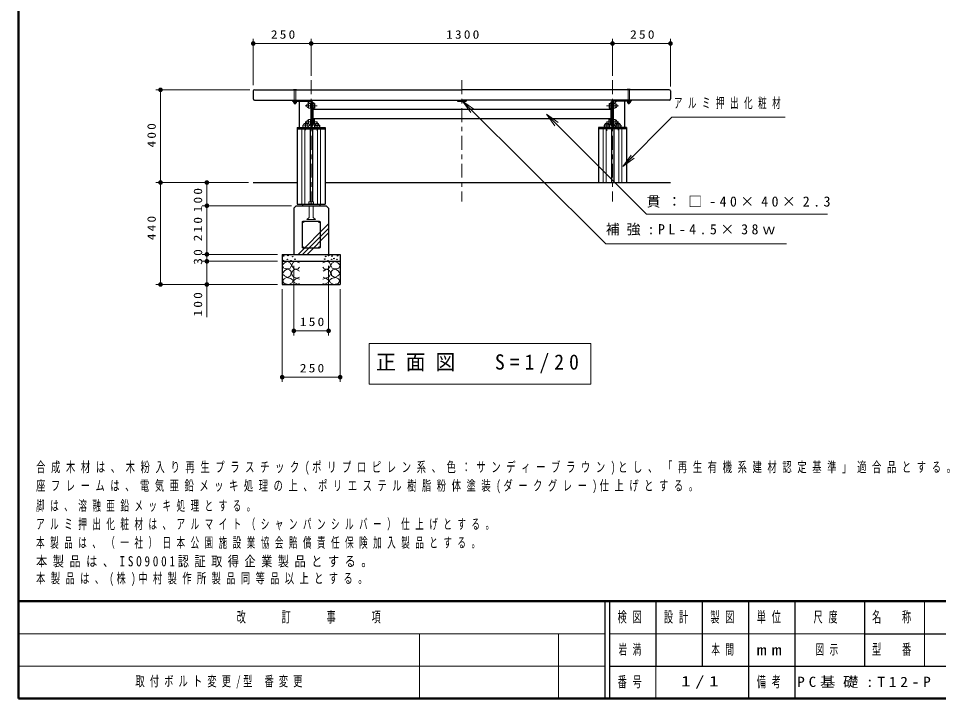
# Model space of a CAD drawing. Units: millimetres on the paper, scale 1:20. Extents: x -365 to 0, y 0 to 257.
# Drawn here: x -365 to -166.5, y 0 to 146.8 of the extents above; entities that cross this region are included whole.
import ezdxf

# ---------------------------------------------------------------- set-up
doc = ezdxf.new("R2010")
doc.units = ezdxf.units.MM
doc.linetypes.add('USER1', pattern=[4.5, 2.5, -2])
doc.linetypes.add('USER2', pattern=[6, 3, -1, 1, -1])
doc.layers.add('LY_1', color=7, linetype='Continuous', lineweight=25)
doc.layers.add('LY_4', color=7, linetype='Continuous', lineweight=13)
doc.styles.add('ＭＳ ゴシック', font='')
doc.styles.get('ＭＳ ゴシック').set_extended_font_data('MS Gothic')

# ---------------------------------------------------------------- blocks, each defined once
blk = doc.blocks.new('filled_dot')
at = {"color": 0, "linetype": 'Continuous', "lineweight": -2, "const_width": 1.25}
blk.add_lwpolyline([(-0.625, 0, 1), (0.625, 0, 1)], format="xyb", close=True, dxfattribs=at)

msp = doc.modelspace()

# ---------------------------------------------------------------- linework, layer by layer
at = {"layer": 'LY_1', "lineweight": 13}
for p, q in [((-314.336, 132.353), (-314.336, 142.353)), ((-314.336, 141.353), (-301.836, 141.353)), ((-301.836, 134.353), (-301.836, 142.353)), ((-301.836, 141.353), (-236.836, 141.353)), ((-236.836, 134.353), (-236.836, 142.353)), ((-236.836, 141.353), (-224.336, 141.353)), ((-224.336, 132.103), (-224.336, 142.353)), ((-315.086, 131.353), (-335.336, 131.353)), ((-334.336, 111.353), (-334.336, 131.353)), ((-269.207, 128.928), (-267.081, 126.811)), ((-269.207, 128.928), (-266.728, 127.166)), ((-267.434, 126.457), (-269.207, 128.928)), ((-251.068, 126.071), (-248.947, 123.95)), ((-251.068, 126.071), (-248.593, 124.304)), ((-249.3, 123.597), (-251.068, 126.071)), ((-303.836, 122.903), (-303.836, 106.653)), ((-303.221, 122.903), (-303.221, 106.653)), ((-300.451, 122.903), (-300.451, 106.653)), ((-299.836, 122.903), (-299.836, 106.653)), ((-238.836, 122.903), (-238.836, 111.353)), ((-238.221, 122.903), (-238.221, 111.353)), ((-235.451, 122.903), (-235.451, 111.353)), ((-234.836, 122.903), (-234.836, 111.353)), ((-234.617, 114.814), (-232.849, 117.289)), ((-234.617, 114.814), (-232.495, 116.935)), ((-232.142, 116.582), (-234.617, 114.814)), ((-315.336, 111.353), (-335.336, 111.353)), ((-334.336, 89.353), (-334.336, 111.353)), ((-324.336, 106.353), (-324.336, 111.353)), ((-306.086, 106.353), (-325.336, 106.353)), ((-324.336, 95.853), (-324.336, 106.353)), ((-304.68, 95.853), (-298.086, 102.447)), ((-303.691, 95.853), (-298.086, 101.458)), ((-302.701, 95.853), (-298.086, 100.468)), ((-309.086, 95.853), (-325.336, 95.853)), ((-309.086, 95.853), (-325.336, 95.853)), ((-324.336, 94.353), (-324.336, 95.853)), ((-309.086, 94.353), (-325.336, 94.353)), ((-324.336, 82.299), (-324.336, 94.353)), ((-305.586, 93.353), (-305.586, 78.353)), ((-298.086, 93.353), (-298.086, 78.353)), ((-309.086, 89.353), (-335.336, 89.353)), ((-308.086, 88.353), (-308.086, 68.353)), ((-295.586, 88.353), (-295.586, 68.353)), ((-298.086, 79.353), (-305.586, 79.353)), ((-289.337, 76.629), (-289.337, 67.829)), ((-241.537, 76.629), (-289.337, 76.629)), ((-241.537, 67.829), (-241.537, 76.629)), ((-295.586, 69.353), (-308.086, 69.353)), ((-289.337, 67.829), (-241.537, 67.829))]:
    msp.add_line(p, q, dxfattribs=at)
at = {"layer": 'LY_1', "linetype": 'USER2', "lineweight": 13}
for p, q in [((-301.836, 133.403), (-301.836, 107.278)), ((-269.336, 133.403), (-269.336, 107.278)), ((-236.836, 133.403), (-236.836, 107.278)), ((-303.135, 127.928), (-300.553, 127.928)), ((-235.537, 127.928), (-238.119, 127.928)), ((-303.135, 124.428), (-300.553, 124.428)), ((-303.086, 124.479), (-303.086, 122.64)), ((-300.586, 124.479), (-300.586, 122.501)), ((-235.537, 124.428), (-238.119, 124.428)), ((-238.086, 124.479), (-238.086, 122.501)), ((-235.586, 124.479), (-235.586, 122.64))]:
    msp.add_line(p, q, dxfattribs=at)
at = {"layer": 'LY_1'}
for p, q in [((-314.336, 131.103), (-314.336, 129.403)), ((-314.086, 131.353), (-269.336, 131.353)), ((-224.586, 131.353), (-269.336, 131.353)), ((-224.336, 131.103), (-224.336, 129.403)), ((-314.086, 129.153), (-269.336, 129.153)), ((-305.836, 129.153), (-305.836, 128.928)), ((-270.286, 129.153), (-270.286, 128.928)), ((-224.586, 129.153), (-269.336, 129.153)), ((-268.386, 129.153), (-268.386, 128.928)), ((-232.836, 129.153), (-232.836, 128.928)), ((-305.836, 128.928), (-301.949, 128.928)), ((-304.449, 128.928), (-304.449, 123.203)), ((-302.699, 128.928), (-301.949, 128.178)), ((-301.949, 128.928), (-301.949, 123.203)), ((-301.724, 128.928), (-301.724, 123.203)), ((-301.724, 128.678), (-301.499, 128.678)), ((-301.499, 128.678), (-301.499, 123.678)), ((-301.449, 128.453), (-301.499, 128.453)), ((-301.449, 127.403), (-301.499, 127.403)), ((-301.499, 127.178), (-237.174, 127.178)), ((-301.449, 128.453), (-301.449, 127.403)), ((-301.099, 128.428), (-301.449, 128.428)), ((-301.099, 127.428), (-301.449, 127.428)), ((-301.099, 128.428), (-301.099, 127.428)), ((-270.286, 128.928), (-268.386, 128.928)), ((-237.574, 128.428), (-237.224, 128.428)), ((-237.574, 128.428), (-237.574, 127.428)), ((-237.574, 127.428), (-237.224, 127.428)), ((-237.224, 128.453), (-237.174, 128.453)), ((-237.224, 128.453), (-237.224, 127.403)), ((-237.224, 127.403), (-237.174, 127.403)), ((-237.174, 128.678), (-237.174, 123.678)), ((-236.949, 128.678), (-237.174, 128.678)), ((-236.949, 128.928), (-236.949, 123.203)), ((-235.974, 128.928), (-236.724, 128.178)), ((-232.836, 128.928), (-236.724, 128.928)), ((-236.724, 128.928), (-236.724, 123.203)), ((-234.224, 128.928), (-234.224, 123.203)), ((-301.499, 125.178), (-237.174, 125.178)), ((-304.836, 123.203), (-304.836, 106.653)), ((-304.836, 123.203), (-298.836, 123.203)), ((-301.949, 123.953), (-302.699, 123.203)), ((-301.724, 123.678), (-301.499, 123.678)), ((-301.449, 124.953), (-301.499, 124.953)), ((-301.449, 123.903), (-301.499, 123.903)), ((-301.449, 123.903), (-301.449, 124.953)), ((-301.099, 124.928), (-301.449, 124.928)), ((-301.099, 123.928), (-301.449, 123.928)), ((-301.111, 123.703), (-300.061, 123.703)), ((-301.111, 123.703), (-301.111, 123.203)), ((-301.111, 123.303), (-300.061, 123.303)), ((-301.099, 123.928), (-301.099, 124.928)), ((-300.061, 123.703), (-300.061, 123.203)), ((-298.836, 123.203), (-298.836, 106.653)), ((-239.836, 123.203), (-239.836, 111.353)), ((-233.836, 123.203), (-239.836, 123.203)), ((-237.561, 123.703), (-238.611, 123.703)), ((-238.611, 123.703), (-238.611, 123.203)), ((-237.561, 123.303), (-238.611, 123.303)), ((-237.574, 123.928), (-237.574, 124.928)), ((-237.574, 124.928), (-237.224, 124.928)), ((-237.574, 123.928), (-237.224, 123.928)), ((-237.561, 123.703), (-237.561, 123.203)), ((-237.224, 123.903), (-237.224, 124.953)), ((-237.224, 124.953), (-237.174, 124.953)), ((-237.224, 123.903), (-237.174, 123.903)), ((-236.949, 123.678), (-237.174, 123.678)), ((-236.724, 123.953), (-235.974, 123.203)), ((-236.111, 123.703), (-236.111, 123.203)), ((-235.061, 123.703), (-236.111, 123.703)), ((-235.061, 123.303), (-236.111, 123.303)), ((-235.061, 123.703), (-235.061, 123.203)), ((-233.836, 123.203), (-233.836, 111.353)), ((-304.836, 122.903), (-298.836, 122.903)), ((-302.086, 122.903), (-302.086, 107.218)), ((-301.586, 122.903), (-301.586, 107.218)), ((-233.836, 122.903), (-239.836, 122.903)), ((-237.086, 122.903), (-237.086, 111.353)), ((-236.586, 122.903), (-236.586, 111.353)), ((-314.336, 111.353), (-304.836, 111.353)), ((-298.836, 111.353), (-224.336, 111.353)), ((-305.586, 105.853), (-305.086, 106.353)), ((-305.586, 105.853), (-305.586, 95.853)), ((-305.086, 106.353), (-298.586, 106.353)), ((-304.961, 106.353), (-298.711, 106.353)), ((-304.836, 106.653), (-298.836, 106.653)), ((-303.711, 106.653), (-303.711, 106.353)), ((-299.961, 106.653), (-299.961, 106.353)), ((-298.586, 106.353), (-298.086, 105.853)), ((-298.086, 105.853), (-298.086, 95.853)), ((-303.736, 97.353), (-303.736, 102.853)), ((-303.586, 103.003), (-300.086, 103.003)), ((-299.936, 102.853), (-299.936, 97.353)), ((-308.086, 95.853), (-308.086, 89.353)), ((-308.086, 95.853), (-295.586, 95.853)), ((-300.086, 97.203), (-303.586, 97.203)), ((-295.586, 95.853), (-295.586, 89.353)), ((-308.086, 94.353), (-295.586, 94.353)), ((-308.086, 89.353), (-295.586, 89.353))]:
    msp.add_line(p, q, dxfattribs=at)
at = {"layer": 'LY_1', "color": 211}
for p, q in [((-305.661, 131.403), (-305.586, 131.453)), ((-305.661, 131.403), (-305.011, 131.403)), ((-305.661, 131.403), (-305.661, 131.353)), ((-305.661, 131.353), (-305.011, 131.353)), ((-305.586, 131.453), (-305.086, 131.453)), ((-305.086, 131.453), (-305.011, 131.403)), ((-305.011, 131.403), (-305.011, 131.353)), ((-233.586, 131.453), (-233.661, 131.403)), ((-233.011, 131.403), (-233.661, 131.403)), ((-233.661, 131.403), (-233.661, 131.353)), ((-233.011, 131.353), (-233.661, 131.353)), ((-233.086, 131.453), (-233.586, 131.453)), ((-233.011, 131.403), (-233.086, 131.453)), ((-233.011, 131.403), (-233.011, 131.353)), ((-305.641, 128.928), (-305.031, 128.928)), ((-305.641, 128.928), (-305.641, 128.853)), ((-305.641, 128.853), (-305.031, 128.853)), ((-305.625, 128.853), (-305.625, 128.628)), ((-305.581, 128.603), (-305.625, 128.628)), ((-305.581, 128.603), (-305.581, 128.553)), ((-305.091, 128.603), (-305.581, 128.603)), ((-305.541, 128.513), (-305.131, 128.513)), ((-305.486, 128.513), (-305.486, 128.466)), ((-305.486, 128.466), (-305.374, 128.353)), ((-305.186, 128.466), (-305.486, 128.466)), ((-305.48, 128.853), (-305.48, 128.628)), ((-305.386, 128.853), (-305.311, 128.928)), ((-305.374, 128.353), (-305.299, 128.353)), ((-305.186, 128.466), (-305.299, 128.353)), ((-305.286, 128.853), (-305.211, 128.928)), ((-305.192, 128.853), (-305.192, 128.628)), ((-305.186, 128.513), (-305.186, 128.466)), ((-305.091, 128.603), (-305.047, 128.628)), ((-305.091, 128.603), (-305.091, 128.553)), ((-305.047, 128.853), (-305.047, 128.628)), ((-305.031, 128.928), (-305.031, 128.853)), ((-233.031, 128.928), (-233.641, 128.928)), ((-233.641, 128.928), (-233.641, 128.853)), ((-233.031, 128.853), (-233.641, 128.853)), ((-233.625, 128.853), (-233.625, 128.628)), ((-233.581, 128.603), (-233.625, 128.628)), ((-233.581, 128.603), (-233.581, 128.553)), ((-233.581, 128.603), (-233.091, 128.603)), ((-233.131, 128.513), (-233.541, 128.513)), ((-233.486, 128.513), (-233.486, 128.466)), ((-233.486, 128.466), (-233.374, 128.353)), ((-233.486, 128.466), (-233.186, 128.466)), ((-233.48, 128.853), (-233.48, 128.628)), ((-233.386, 128.853), (-233.461, 128.928)), ((-233.299, 128.353), (-233.374, 128.353)), ((-233.286, 128.853), (-233.361, 128.928)), ((-233.186, 128.466), (-233.299, 128.353)), ((-233.192, 128.853), (-233.192, 128.628)), ((-233.186, 128.513), (-233.186, 128.466)), ((-233.091, 128.603), (-233.047, 128.628)), ((-233.091, 128.603), (-233.091, 128.553)), ((-233.047, 128.853), (-233.047, 128.628)), ((-233.031, 128.928), (-233.031, 128.853))]:
    msp.add_line(p, q, dxfattribs=at)
at = {"layer": 'LY_1', "color": 211, "linetype": 'USER1', "lineweight": 13}
for p, q in [((-305.561, 131.353), (-305.486, 131.278)), ((-305.486, 131.278), (-305.486, 128.928)), ((-305.111, 131.353), (-305.186, 131.278)), ((-305.186, 131.278), (-305.186, 128.928)), ((-233.561, 131.353), (-233.486, 131.278)), ((-233.486, 131.278), (-233.486, 128.928)), ((-233.111, 131.353), (-233.186, 131.278)), ((-233.186, 131.278), (-233.186, 128.928))]:
    msp.add_line(p, q, dxfattribs=at)
at = {"layer": 'LY_1', "linetype": 'USER1', "lineweight": 13}
for p, q in [((-302.399, 128.428), (-301.999, 128.428)), ((-302.399, 128.428), (-302.399, 127.428)), ((-302.399, 127.428), (-301.999, 127.428)), ((-301.999, 128.453), (-301.949, 128.453)), ((-301.999, 128.453), (-301.999, 127.403)), ((-301.999, 127.403), (-301.949, 127.403)), ((-236.674, 128.453), (-236.724, 128.453)), ((-236.674, 127.403), (-236.724, 127.403)), ((-236.674, 128.453), (-236.674, 127.403)), ((-236.274, 128.428), (-236.674, 128.428)), ((-236.274, 127.428), (-236.674, 127.428)), ((-236.274, 128.428), (-236.274, 127.428)), ((-303.611, 123.703), (-303.611, 123.203)), ((-303.611, 123.703), (-302.561, 123.703)), ((-303.611, 123.303), (-302.561, 123.303)), ((-302.561, 123.703), (-302.561, 123.203)), ((-302.399, 124.928), (-301.999, 124.928)), ((-302.399, 123.928), (-302.399, 124.928)), ((-302.399, 123.928), (-301.999, 123.928)), ((-301.999, 124.953), (-301.949, 124.953)), ((-301.999, 123.903), (-301.999, 124.953)), ((-301.999, 123.903), (-301.949, 123.903)), ((-236.674, 124.953), (-236.724, 124.953)), ((-236.674, 123.903), (-236.724, 123.903)), ((-236.674, 123.903), (-236.674, 124.953)), ((-236.274, 124.928), (-236.674, 124.928)), ((-236.274, 123.928), (-236.674, 123.928)), ((-236.274, 123.928), (-236.274, 124.928))]:
    msp.add_line(p, q, dxfattribs=at)
at = {"layer": 'LY_1', "color": 32, "lineweight": 13}
for p, q in [((-302.361, 107.218), (-302.361, 106.768)), ((-302.361, 107.218), (-301.311, 107.218)), ((-301.836, 107.218), (-301.836, 106.768)), ((-301.311, 107.218), (-301.311, 106.768)), ((-302.436, 106.768), (-302.436, 106.653)), ((-302.436, 106.768), (-301.236, 106.768)), ((-302.286, 106.353), (-302.286, 103.803)), ((-301.386, 106.353), (-301.386, 103.803)), ((-301.236, 106.768), (-301.236, 106.653)), ((-302.286, 103.803), (-302.786, 103.353)), ((-300.886, 103.353), (-302.786, 103.353)), ((-300.886, 103.353), (-301.386, 103.803))]:
    msp.add_line(p, q, dxfattribs=at)
at = {"layer": 'LY_1', "lineweight": 13}
for points in [[(-269.207, 128.928), (-238.281, 98.135), (-199.281, 98.135)], [(-251.068, 126.071), (-229.487, 104.491), (-190.487, 104.491)], [(-234.617, 114.814), (-224.01, 125.421), (-199.602, 125.421)], [(-304.365, 94.038), (-305.221, 94.355), (-305.76, 94.086), (-306.076, 93.484), (-305.49, 92.723), (-304.714, 92.66), (-304.365, 93.056)], [(-299.307, 94.038), (-298.451, 94.355), (-297.913, 94.086), (-297.596, 93.484), (-298.182, 92.723), (-298.958, 92.66), (-299.307, 93.056)], [(-304.381, 92.232), (-305.142, 92.628), (-305.775, 92.375), (-306.076, 91.725), (-305.633, 90.949), (-304.872, 90.711), (-304.381, 90.917)], [(-299.291, 92.232), (-298.53, 92.628), (-297.897, 92.375), (-297.596, 91.725), (-298.039, 90.949), (-298.8, 90.711), (-299.291, 90.917)], [(-304.365, 90.505), (-305.031, 90.711), (-305.68, 90.157), (-305.506, 89.761), (-304.777, 89.396), (-304.365, 89.555)], [(-299.307, 90.505), (-298.641, 90.711), (-297.992, 90.157), (-298.166, 89.761), (-298.895, 89.396), (-299.307, 89.555)]]:
    msp.add_lwpolyline(points, dxfattribs=at)
for points in [[(-306.964, 94.323), (-307.597, 94.022), (-308.073, 93.547), (-307.772, 92.85), (-307.043, 92.707), (-306.346, 92.866), (-306.092, 93.452), (-306.282, 93.959)], [(-296.708, 94.323), (-296.075, 94.022), (-295.6, 93.547), (-295.901, 92.85), (-296.629, 92.707), (-297.326, 92.866), (-297.58, 93.452), (-297.39, 93.959)], [(-307.09, 92.676), (-307.629, 92.327), (-308.073, 91.646), (-307.566, 91.186), (-306.9, 90.87), (-306.203, 91.313), (-306.124, 92.153), (-306.532, 92.515)], [(-296.582, 92.676), (-296.043, 92.327), (-295.6, 91.646), (-296.106, 91.186), (-296.772, 90.87), (-297.469, 91.313), (-297.548, 92.153), (-297.14, 92.515)], [(-307.131, 90.879), (-307.7, 90.56), (-308.038, 90.137), (-307.634, 89.571), (-306.692, 89.368), (-305.976, 89.687), (-305.703, 90.192), (-306.242, 90.648)], [(-296.541, 90.879), (-295.972, 90.56), (-295.634, 90.137), (-296.038, 89.571), (-296.98, 89.368), (-297.696, 89.687), (-297.969, 90.192), (-297.43, 90.648)]]:
    msp.add_lwpolyline(points, close=True, dxfattribs=at)
at = {"layer": 'LY_1'}
for centre, radius in [((-303.586, 102.853), 0.15), ((-300.086, 102.853), 0.15), ((-303.586, 97.353), 0.15), ((-300.086, 97.353), 0.15), ((-307.81, 95.528), 0.05), ((-306.853, 95.582), 0.05), ((-305.856, 95.366), 0.05), ((-298.682, 95.398), 0.05), ((-298.092, 95.595), 0.05), ((-297.324, 95.474), 0.05), ((-296.151, 95.541), 0.05), ((-307.85, 94.517), 0.05), ((-306.988, 94.76), 0.05), ((-306.193, 94.477), 0.05), ((-305.344, 94.814), 0.05), ((-298.909, 94.83), 0.05), ((-298.214, 94.477), 0.05), ((-297.418, 94.773), 0.05), ((-296.92, 94.948), 0.05), ((-296.259, 94.8), 0.05)]:
    msp.add_circle(centre, radius, dxfattribs=at)
for centre, radius, start, end in [((-314.086, 131.103), 0.25, 90, 180), ((-224.586, 131.103), 0.25, 0, 89.99998), ((-314.086, 129.403), 0.25, 179.99999, 270), ((-301.949, 128.928), 0.225, 0, 90), ((-236.724, 128.928), 0.225, 90, 180), ((-224.586, 129.403), 0.25, 270, 0.00001), ((-300.586, 123.703), 0.425, 0, 180), ((-238.086, 123.703), 0.425, 360, 180), ((-235.586, 123.703), 0.425, 360, 180)]:
    msp.add_arc(centre, radius, start, end, dxfattribs=at)
at = {"layer": 'LY_1', "color": 211}
for centre, radius, start, end in [((-305.553, 128.747), 0.139, 238.70275, 301.29709), ((-305.541, 128.553), 0.04, 179.99996, 269.99995), ((-305.336, 129.133), 0.525, 254.05409, 285.94594), ((-305.12, 128.747), 0.139, 238.70286, 301.2972), ((-305.131, 128.553), 0.04, 269.99996, 0), ((-233.553, 128.747), 0.139, 238.7028, 301.29714), ((-233.541, 128.553), 0.04, 180, 270.00004), ((-233.336, 129.133), 0.525, 254.05406, 285.94591), ((-233.12, 128.747), 0.139, 238.70291, 301.29725), ((-233.131, 128.553), 0.04, 270.00005, 0.00004)]:
    msp.add_arc(centre, radius, start, end, dxfattribs=at)
at = {"layer": 'LY_1', "linetype": 'USER1', "lineweight": 13}
for centre, start, end in [((-302.399, 127.928), 89.99999, 270), ((-236.274, 127.928), 270, 90), ((-303.086, 123.703), 0, 180), ((-302.399, 124.428), 89.99999, 270), ((-236.274, 124.428), 270, 90)]:
    msp.add_arc(centre, 0.425, start, end, dxfattribs=at)
at = {"layer": 'LY_4', "lineweight": 50}
for p, q in [((-365, 257), (-365, 0)), ((-365, 21), (0, 21)), ((-365, 0), (0, 0))]:
    msp.add_line(p, q, dxfattribs=at)
at = {"layer": 'LY_4', "color": 211, "lineweight": 25}
for p, q in [((-238.5, 21), (-238.5, 0)), ((-237.5, 21), (-237.5, 0)), ((-227.5, 21), (-227.5, 7)), ((-217.5, 21), (-217.5, 7)), ((-207.5, 21), (-207.5, 0)), ((-197.5, 21), (-197.5, 7)), ((-182.5, 21), (-182.5, 7)), ((-182.5, 14), (-70, 14)), ((-237.5, 7), (0, 7))]:
    msp.add_line(p, q, dxfattribs=at)
at = {"layer": 'LY_4'}
for p, q in [((-169.5, 21), (-169.5, 7)), ((-365, 14), (-238.5, 14)), ((-278.5, 14), (-278.5, 0)), ((-248.5, 14), (-248.5, 0)), ((-237.5, 14), (-182.5, 14)), ((-365, 7), (-238.5, 7)), ((-227.5, 7), (-227.5, 0))]:
    msp.add_line(p, q, dxfattribs=at)
at = {"layer": 'LY_4', "lineweight": 25}
msp.add_line((-197.5, 7), (-197.5, 0), dxfattribs=at)

# ---------------------------------------------------------------- block references
at = {"layer": 'LY_1', "lineweight": 13, "xscale": 0.4, "yscale": 0.4}
for p in [(-314.336, 141.353), (-305.586, 79.353), (-308.086, 69.353)]:
    msp.add_blockref('filled_dot', p, dxfattribs=at)
for p, rotation in [((-301.836, 141.353), 180), ((-236.836, 141.353), 180), ((-224.336, 141.353), 180), ((-334.336, 131.353), 270), ((-334.336, 111.353), 270), ((-324.336, 111.353), 270), ((-324.336, 106.353), 90), ((-324.336, 95.853), 90), ((-324.336, 95.853), 270), ((-324.336, 94.353), 270), ((-334.336, 89.353), 90), ((-324.336, 89.353), 90), ((-298.086, 79.353), 180), ((-295.586, 69.353), 180)]:
    msp.add_blockref('filled_dot', p, dxfattribs=dict(at, rotation=rotation))

# ---------------------------------------------------------------- texts
at = {"layer": 'LY_1', "style": 'ＭＳ ゴシック'}
for s, insert, char_height, attachment_point in [('\\T1.33;\\W1.15;250', (-307.671, 142.353), 1.833, 8), ('\\T1.33;\\W1.15;1300', (-268.915, 142.353), 1.833, 8), ('\\T1.33;\\W1.15;250', (-230.171, 142.353), 1.833, 8), ('\\T1.64;\\W0.6;アルミ押出化粧材', (-223.602, 128.421), 2.199, 4), ('\\T1.5;貫：□-40×40×2.3', (-229.487, 107.141), 2.199, 4), ('\\T1.5;補強:PL-4.5×38ｗ', (-238.281, 101.135), 2.199, 4), ('\\T1.33;\\W1.15;150', (-301.415, 80.353), 1.833, 8), ('\\T1.5;\\W0.95;正面図\u3000S=1/20', (-265.437, 72.229), 3.299, 5), ('\\T1.33;\\W1.15;250', (-301.421, 70.353), 1.833, 8), ('\\T1.61;\\W0.65;合成木材は、木粉入り再生プラスチック(ポリプロピレン系、色：サンディーブラウン)とし、「再生有機系建材認定基準」適合品とする。', (-361.181, 48.29), 2.199, 7), ('\\T1.6;\\W0.65;座フレームは、電気亜鉛メッキ処理の上、ポリエステル樹脂粉体塗装(ダークグレー)仕上げとする。', (-361.181, 44.29), 2.199, 7), ('\\T1.64;\\W0.6;脚は、溶融亜鉛メッキ処理とする。', (-361.181, 40.29), 2.199, 7), ('\\T1.64;\\W0.6;アルミ押出化粧材は、アルマイト（シャンパンシルバー）仕上げとする。', (-361.181, 36.29), 2.199, 7), ('\\T1.64;\\W0.6;本製品は、（一社）日本公園施設業協会賠償責任保険加入製品とする。', (-361.181, 32.29), 2.199, 7), ('\\T1.5;\\W0.8;本製品は、ISO9001認証取得企業製品とする。', (-361.181, 28.29), 2.199, 7), ('\\T1.58;\\W0.65;本製品は、(株)中村製作所製品同等品以上とする。', (-361.181, 24.29), 2.199, 7), ('\\T1.64;\\W0.6;岩満', (-232.5, 10.5), 2.199, 5), ('\\T1.64;\\W0.6;本間', (-212.5, 10.5), 2.199, 5), ('\\T1.64;\\W0.6;図示', (-190, 10.5), 2.199, 5), ('\\T1.55;\\W0.65;取付ボルト変更/型\\~番変更', (-339.75, 3.5), 2.199, 4), ('\\T1.5;\\W1.35;1/1', (-217.5, 3.5), 2.199, 5), ('\\T1.5;\\W1.1;PC基礎:T12-P', (-197, 3.5), 2.199, 4)]:
    msp.add_mtext(s, dxfattribs=dict(at, insert=insert, char_height=char_height, attachment_point=attachment_point))
at = {"layer": 'LY_1', "char_height": 1.833, "attachment_point": 8, "rotation": 90, "style": 'ＭＳ ゴシック'}
for s, insert in [('\\T1.33;\\W1.15;400', (-335.336, 121.77)), ('\\T1.33;\\W1.15;100', (-325.336, 107.779)), ('\\T1.33;\\W1.15;440', (-335.336, 101.768)), ('\\T1.33;\\W1.15;210', (-325.336, 101.524)), ('\\T1.34;\\W1.15;30', (-325.336, 95.531)), ('\\T1.33;\\W1.15;100', (-325.336, 85.299))]:
    msp.add_mtext(s, dxfattribs=dict(at, insert=insert))
at = {"layer": 'LY_4', "color": 4, "char_height": 2.346, "attachment_point": 5, "style": 'ＭＳ ゴシック'}
for s, insert in [('\\T1.64;\\W0.6;改\u3000\u3000訂\u3000\u3000事\u3000\u3000項', (-301.75, 17.5)), ('\\T1.64;\\W0.6;検図', (-232.5, 17.5)), ('\\T1.64;\\W0.6;設計', (-222.5, 17.5)), ('\\T1.64;\\W0.6;製図', (-212.5, 17.5)), ('\\T1.64;\\W0.6;単位', (-202.5, 17.5)), ('\\T1.64;\\W0.6;尺度', (-190.25, 17.5)), ('\\T1.64;\\W0.6;名\u3000称', (-176, 17.5)), ('\\T1.64;\\W0.6;型\u3000番', (-176, 10.5)), ('\\T1.5;\\W1.35;mm', (-202.5, 10.5)), ('\\T1.64;\\W0.6;番号', (-232.5, 3.5)), ('\\T1.64;\\W0.6;備考', (-202.5, 3.5))]:
    msp.add_mtext(s, dxfattribs=dict(at, insert=insert))

doc.saveas('drawing.dxf')
